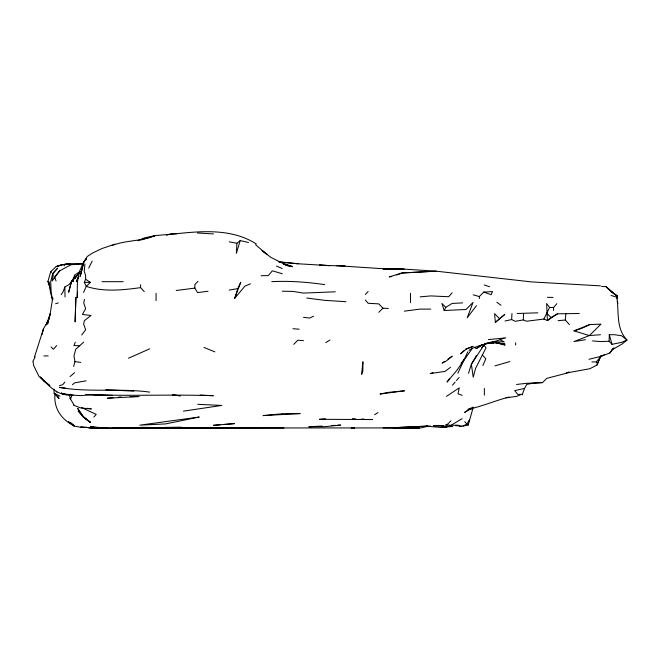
<?xml version="1.0" encoding="UTF-8"?>
<svg xmlns="http://www.w3.org/2000/svg" width="660" height="660" viewBox="0 0 660 660"><rect width="100%" height="100%" fill="white"/><g stroke="black" fill="none" stroke-linecap="round" stroke-linejoin="round"><path stroke-width="0.99" d="M55.118 393.533C53.122 407.682 61.487 419.941 74.069 425.675L68.459 421.732L73.804 426.022L80.767 427.284L91.377 427.705L80.767 427.078C114.295 429.701 147.956 427.152 181.533 427.342L131.917 427.969L419.183 427.928M579.265 313.5L557.502 313.805L547.429 320.57L543.881 319.06L526.614 321.238L523.322 319.894L523.495 313.5M617.166 298.724L617.166 295.985L611.903 292.388L606.284 286.836L617.24 296.06L616.754 297.157C619.294 311.858 615.541 328.086 627 340.007L621.695 342.358L612.018 344.322L609.106 341.245L609.295 334.711L614.6 334.711L621.596 335.767L627 340.007L622.19 343.942L611.993 349.882L609.832 352.984L600.88 356.408L588.976 359.263M240.199 240.595L236.89 243.292L236.379 253.308L240.199 240.595L248.482 242.492M523.322 319.894L515.361 321.321L511.64 319.555L511.97 313.5M77.566 291.53L77.146 297.594L77.434 281.68L79.662 271.078L83.449 262.408L86.27 258.901M78.49 278.396L78.631 276.375L76.271 281.68L78.796 276.325M569.448 324.621L565.323 320.034L565.892 313.5M84.95 264.033L84.216 271.45L85.61 275.245L85.61 279.304L84.315 282.381L86.27 286.374C103.645 292.165 122.743 290.07 140.596 287.636L144.243 291.621M84.529 299.359L83.704 302.89L85.66 308.616L82.418 314.465L91.063 315.472L84.373 320.644L83.655 324.151L85.676 329.752L81.708 335.016M596.929 365.087L600.839 355.93L596.929 365.087L589.875 368.709L569.704 372.405L546.637 378.378L542.553 382.602L526.663 383.295L516.508 384.475M42.058 334.603L43.403 328.977L48.683 319.721M79.984 271.45L74.489 275.269L74.968 275.921L71.445 281.68L68.632 292.289L71.61 281.218L73.524 278.792M73.623 366.473L74.951 361.655L73.986 355.93L75.727 349.288L83.688 342.127M472.774 408.961L468.154 425.106L463.031 426.055L455.449 425.7M50.655 289.295L47.883 281.68L50.68 271.755L56.232 266.45L61.537 264.982L56.232 266.673C64.721 262.861 74.324 263.802 83.366 263.629M43.403 328.977L34.526 356.911M234.712 298.353L237.814 288.552L240.751 282.249L234.712 298.353L244.885 286.168L250.47 283.8M468.493 373.329L471.38 364.237L476.446 355.534M74.968 275.921L72.988 281.68L74.489 275.269L74.786 278.586L80.174 271.673M71.61 281.218L69.16 284.526L64.845 286.968L63.112 291.786L61.157 294.723M73.037 394.771L71.701 395.885L70.537 399.069L73.895 404.786L73.474 405.149L80.767 407.962L91.377 408.928L87.442 408.268M522.736 394.993L522.349 394.375L524.535 388.443L526.738 384.433L532.405 383.295L542.553 382.602M75.256 342.218L73.978 345.576L79.712 345.708M482.881 365.541L485.801 358.792L482.386 354.981L486.049 347.779L483.879 345.163L485.108 343.827M472.906 407.22L472.114 408.961L473.047 407.335M83.548 292.471L86.27 286.374L90.436 282.381L85.61 279.304M457.883 373.139L467.841 351.747M543.881 319.06L549.59 307.469L553.6 307.469L556.842 303.707M47.891 321.453L46.2 324.91L50.391 313.5L47.528 324.109L50.242 313.5L52.717 297.891L52.816 299.689M88.704 268.166L92.185 261.071M476.462 305.679L467.156 317.873L473.038 302.445L465.993 309.499L444.196 310.505L445.772 307.346L452.116 303.443L462.602 302.89M33 361.102L35.186 356.911M482.386 354.981L475.563 368.42L473.22 377.207L471.38 364.237L483.879 345.163L481.429 348.175M504.034 338.093C493.928 342.672 482.542 343.843 472.345 348.348L456.704 370.532L447.01 382.107L449.46 378.848M463.031 426.055L466.851 424.058L469.681 420.139L468.204 421.451M74.786 278.586L79.761 271.846M70.273 265.138L59.672 270.839L52.148 280.978L53.336 275.146L52.709 273.958M71.445 281.68L73.73 278.644M461.076 363.379L464.747 358.487M609.832 352.984L613.866 347.795M86.377 258.86L83.952 261.83L80.24 276.375L83.861 261.682L87.368 256.377L92.672 252.97L101.986 248.531L114.972 244.167M59.672 270.839L54.599 276.969L56.075 280.978M591.913 361.927L596.31 361.927L600.88 356.408L604.387 354.651M611.993 349.882L613.206 348.455M64.927 382.074L62.716 384.664L59.334 385.786M452.512 385.168L455.161 382.09M456.489 380.548L459.145 377.462M52.949 273.529L57.634 268.158L52.717 273.405L50.688 281.68L51.183 292.289L52.511 300.292M452.116 292.825L448.66 296.719L430.782 295.919L420.173 296.851M56.702 345.56L53.344 349.255L51.059 346.954M365.302 294.5L368.156 291.497M198.008 281.275L194.849 284.542L194.849 288.106L197.546 292.594L208.048 291.25M479.341 298.609L479.341 296.554L483.689 292.083L492.541 291.604L491.131 294.682L483.689 292.083M293.733 344.371L297.825 340.197L303.501 340.675M470.786 409.307L472.84 407.245M70.092 376.53L74.588 372.677M378.757 312.328L382.957 308.212L388.352 308.451M445.483 424.908L446.795 424.908L450.994 420.841M464.285 350.394L460.589 353.826L466.018 349.297L473.204 346.31L465.77 349.016M495.363 322.344L504.71 314.507L495.363 322.344L494.555 313.624L499.529 318.714M557.502 313.805L550.952 317.534L547.429 320.57L546.612 303.517L549.59 307.469M93.91 417.046L96.212 414.381L81.444 407.517M74.11 425.791L70.48 422.623M72.377 384.681L74.811 382.792L86.072 380.845M450.508 367.323L445.071 371.382L430.171 373.576L433.076 372.677M444.659 361.358L442.126 363.099L446.152 361.078L452.257 356.144L448.033 359.04M467.701 410.272L464.615 412.393L473.36 407.484M469.252 409.208L470.794 408.152M446.498 396.346L459.261 387.841L458.007 393.764L462.214 395.348M474.796 347.663L476.289 348.579L482.163 344.767M55.613 303.74L58.278 302.89M476.289 348.579L482.138 344.933M469.054 350.394L472.345 348.348M325.76 342.589L329.992 340.032M446.795 424.908L450.994 425.304L462.091 418.688M374.608 414.661L377.982 412.648M112.085 245.495C125.614 240.166 141.289 241.362 155.017 235.702L144.408 237.88L137.915 240.71M585.453 339.702L573.969 341.591L589.347 335.585L601.004 324.101L589.726 324.596L581.435 328.457L573.969 330.866L589.347 335.585L600.485 334.711M313.492 316.255L309.54 318.07L303.501 317.311M128.502 358.207L149.704 348.835M396.808 275.055L402.006 272.984L436.087 271.161L531.539 281.902L600.485 285.871M573.969 330.866L589.726 324.596M61.495 392.692L62.774 394.102L63.789 393.707M471.52 408.037L467.899 409.439C481.957 406.387 494.959 400.768 508.868 397.081M520.154 395.002L516.598 396.371L505.964 397.832M140.695 240.059L155.017 235.595L176.451 233.739L170.626 233.937L166.501 235.282M566.362 372.892L569.085 371.951M494.951 365.871L509.817 361.573M484.745 343.745L492.203 341.83L504.215 341.888L500.14 339.85M505.024 321.016L511.64 319.555M419.158 427.911L393.657 427.688L427.309 426.121L427.647 426.385L420.173 428.026L393.657 427.688L425.477 426.187L441.383 427.433L447.422 426.665M524.535 388.443L514.734 390.588L517.671 394.375L522.349 394.375M606.424 286.737L601.59 286.415M229.259 290.095L237.814 288.552M194.849 288.106L176.228 290.499M183.455 411.139L221.793 405.438L197.769 404.324M404.266 311.165L420.173 309.094L430.782 309.119M441.383 427.433L446.861 426.731M61.735 264.8L70.166 263.802L62.073 264.751M484.778 343.604L494.414 342.49L484.778 343.852L494.414 342.754L505.024 344.108L497.31 342.878M449.6 426.377L450.442 426.286M391.693 276.614L389.227 276.887L402.006 272.984L436.087 271.161L404.266 269.123L383.048 268.95L404.266 269.239L383.048 268.711L336.377 265.658M446.416 426.698L441.383 427.226L452.669 426.5M488.416 339.578L505.849 337.92M113.256 397.691L107.283 398.236L139.103 396.528L130.152 396.668M118.222 397.237L121.209 396.965M325.38 418.77L319.415 419.306L372.446 419.546L369.435 419.413M558.055 320.669L565.323 320.034M176.228 233.739C203.032 230.909 232.642 228.665 256.361 244.018M220.423 424.751L213.353 425.32L234.564 423.605L223.451 424.504M537.809 312.823L517.275 313.5M354.272 428.002L351.236 428.191L354.272 428.026M322.154 426.055L308.806 426.772L324.72 426.682L340.626 425.073L337.549 425.23M331.386 425.56L335.495 425.345M341.047 265.749L345.122 266.087L319.415 265.163L329.827 265.658L298.204 263.786L279.007 261.913M142.428 427.96L207.842 428.026M335.313 291.802L303.369 293.081L292.9 291.415L282.29 291.2M83.094 264.099L70.166 264.652L78.284 264.454M609.106 341.245L600.485 341.591L592.523 340.89M427.309 426.121L430.337 426.022M70.925 394.564L62.774 394.102M112.588 395.381L85.858 394.474C128.345 396.338 170.841 394.185 213.353 395.728L200.219 395.018M141.157 427.35L176.055 427.738L91.377 428.257L86.402 427.267M450.994 425.304L457.693 425.156L459.459 425.708M261.079 275.723L268.274 275.591L272.341 270.823L282.29 273.727M129.946 427.985L220.077 428.002M283.948 428.01L153.112 428.051M47.883 281.68L48.708 281.68L49.822 285.483M101.986 281.68L123.197 281.68M84.315 282.381L90.436 282.381M43.84 355.93L48.188 355.93M459.69 426.377L461.167 426.377M271.755 281.663C289.525 280.739 307.114 282.084 324.72 284.617M443.413 425.675L433.381 425.659L451.993 426.393M176.055 427.49L112.588 428.06L139.103 428.175L137.123 427.977M202.744 428.266L151.214 427.804M100.378 427.597L90.502 426.698L101.986 428.224L107.283 428.224L105.311 428.051M101.986 428.224L112.588 428.257M404.266 428.043L383.048 427.87M70.166 394.721C59.4 395.827 51.15 388.352 44.41 380.993L49.855 385.63L44.55 381.678L40.425 377.132M144.408 428.224L149.713 428.257L146.677 427.977M197.612 427.977L202.744 428.026L195.558 427.952M547.453 297.305L553.014 297.454M101.986 395.117L91.377 394.771L80.767 395.645L66.008 394.697L64.515 393.533M197.439 232.996L213.485 233.921M102.869 428.018L107.283 428.183M352.382 418.646L355.385 418.778M361.408 419.05L364.419 419.183M345.931 301.702L324.72 300.349L306.817 298.048M133.798 391.157L105.839 389.738M149.622 392.098C119.724 388.039 89.199 392.667 59.557 387.453L65.34 388.022M292.9 328.738L299.178 329.191M51.067 271.788L51.249 272.753M279.007 261.88L298.204 263.786M172.343 394.96L180.386 395.835L173.217 394.969M74.951 361.655L80.767 362.414M292.33 266.434L288.494 265.922L292.413 266.665L283.313 263.645L287.537 265.798L283.313 264.033M489.514 286.671L484.217 284.98M427.647 426.385L426.451 425.815M229.259 241.824L236.89 243.292M494.414 342.424L505.024 345.056L498.473 342.977M473.204 294.83L479.341 296.554M611.086 295.498L616.754 297.157M283.313 263.645L292.413 266.665M64.069 265.493L64.746 265.716M288.552 265.493L283.322 263.579L271.095 257.507L261.979 250.552M203.965 347.432L214.846 351.879M276.416 266.054L282.216 268.521M54.054 389.144L54.087 393.245L59.887 396.091M496.815 302.197L500.973 305.275M262.705 251.113L267.16 254.521L255.552 244.736M610.327 290.713L617.24 296.06M492.476 342.045L493.787 343.159M70.273 422.4L73.953 425.906M606.284 286.836L611.903 292.388M445.772 307.346L441.895 303.443L444.196 310.505M546.736 313.186L550.952 317.534M382.957 308.212L378.757 303.864L368.156 303.295L365.302 300.019M40.367 377.033L44.764 381.645L38.948 376.34L33.726 365.64L33 361.507M54.087 393.245L58.905 398.384L58.096 396.668M464.764 421.649L466.851 424.058M467.536 424.388L468.154 425.106M56.199 391.454L56.909 392.271M69.96 398.351L70.537 399.069L69.019 394.35M70.463 394.259L71.701 395.885M57.189 395.95L58.905 398.384M596.31 361.927L597.3 363.512M52.511 299.747L50.473 292.289L48.708 281.68M609.295 334.711L612.018 344.322M83.449 262.408L83.688 263.323M617.347 301.307L617.909 303.608M64.845 286.968L65.035 296.901M553.6 307.469L553.6 310.464M515.633 342.779L515.633 344.949M484.358 388.509L484.358 395.175M410.495 293.329L410.495 302.692M156.065 293.345L156.065 300.605M140.596 284.749L140.596 287.636M75.892 297.594L75.108 321.766L75.892 297.594M362.917 361.911L362.851 371.027L361.614 374.368L362.917 361.911M199.105 417.054L165.619 423.91L139.838 425.156L199.105 417.054M388.352 392.386L379.987 394.036L404.481 390.811L388.352 392.386M282.29 413.754L263.018 415.594L300.209 413.581L282.29 413.754M90.56 422.392L83.16 417.087L77.69 408.391L83.506 416.889L89.991 422.185L83.449 416.848L78.144 410.974L83.506 416.889L90.56 422.392"/></g></svg>
